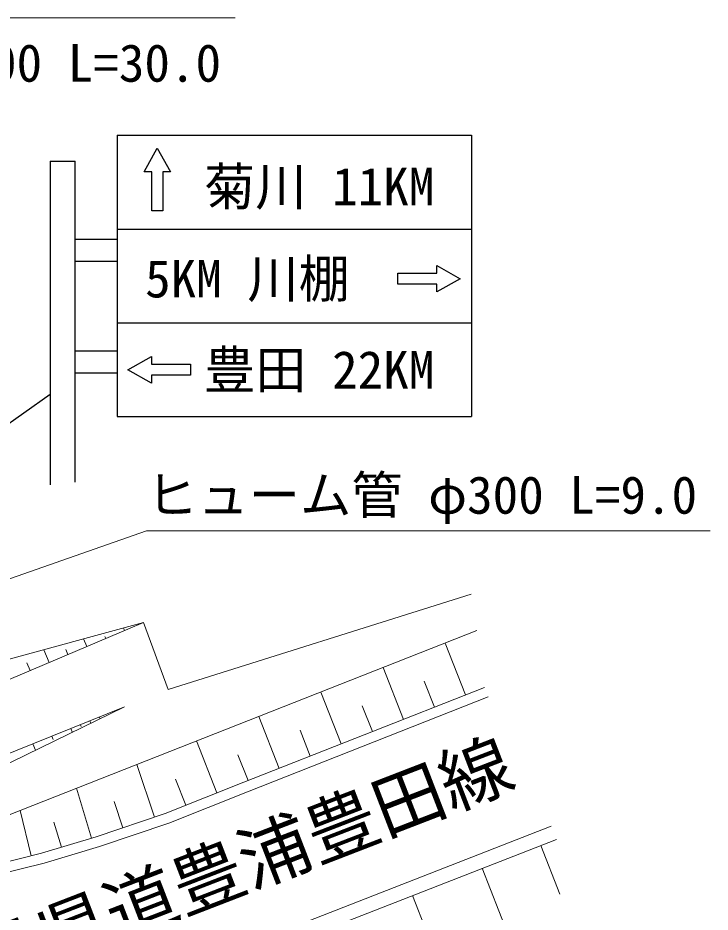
# Model space of a CAD drawing. Units: millimetres, scale not verified. Extents: x 40000 to 680000, y 20000 to 380000.
# Drawn here: x 294734 to 328500, y 290418 to 334000 of the extents above; entities that cross this region are included whole.
import ezdxf
from ezdxf.enums import TextEntityAlignment as Align

# ---------------------------------------------------------------- set-up
doc = ezdxf.new("R2010")
doc.units = ezdxf.units.MM
doc.header["$LTSCALE"] = 1000
doc.layers.add('M-BMK-HTXT', color=7, linetype='Continuous')
for name, color, linetype, lineweight in [('M-STR-HTXT', 7, 'Continuous', 13), ('M-STR-STRC', 7, 'Continuous', 25), ('M-WORK', 1, 'Continuous', 13)]:
    doc.layers.add(name, color=color, linetype=linetype, lineweight=lineweight)
doc.styles.add('ＭＳ ゴシック', font='')
doc.styles.get('ＭＳ ゴシック').set_extended_font_data('MS Gothic')

msp = doc.modelspace()

# ---------------------------------------------------------------- linework, layer by layer
at = {"layer": 'M-STR-HTXT'}
for points in [[(276556, 292908), (281000, 334000), (305338, 334000)], [(276964, 300592), (301000, 309000), (328500, 309000)]]:
    msp.add_lwpolyline(points, dxfattribs=at)
at = {"layer": 'M-STR-STRC'}
for p, q in [((299570, 328280), (299570, 314567)), ((299570, 328280), (316866, 328280)), ((316866, 328280), (316866, 314567)), ((300889, 326505), (301536, 327648)), ((301536, 327648), (302183, 326505)), ((296306, 327021), (297529, 327021)), ((296306, 327021), (296306, 316685)), ((297529, 311369), (297529, 327021)), ((301269, 326505), (300889, 326505)), ((301269, 324601), (301269, 326505)), ((302183, 326505), (301803, 326505)), ((301803, 326505), (301803, 324601)), ((301803, 324601), (301269, 324601)), ((299570, 323709), (316866, 323709)), ((297529, 323213), (299570, 323213)), ((299570, 322125), (297529, 322125)), ((315172, 321556), (315172, 321937)), ((315172, 321937), (316314, 321290)), ((313268, 321556), (315172, 321556)), ((313268, 321023), (313268, 321556)), ((316314, 321290), (315172, 320642)), ((315172, 321023), (313268, 321023)), ((315172, 320642), (315172, 321023)), ((299570, 319138), (316866, 319138)), ((297529, 317773), (299570, 317773)), ((300104, 316850), (301246, 317498)), ((301246, 317498), (301246, 317117)), ((301246, 316203), (300104, 316850)), ((301246, 317117), (303150, 317117)), ((303150, 317117), (303150, 316584)), ((296306, 316685), (296306, 311245)), ((299570, 316685), (297529, 316685)), ((303150, 316584), (301246, 316584)), ((301246, 316584), (301246, 316203)), ((278475, 303079), (296306, 315664)), ((299570, 314567), (316866, 314567))]:
    msp.add_line(p, q, dxfattribs=at)
at = {"layer": 'M-WORK'}
for p, q in [((302062, 301268), (316843, 305917)), ((281264, 296246), (300862, 304534)), ((300862, 304534), (286216, 300533)), ((299941, 304144), (299889, 304268)), ((300862, 304534), (302062, 301268)), ((291222, 293955), (317128, 304135)), ((299020, 303755), (298983, 303843)), ((298099, 303365), (297942, 303736)), ((316564, 301002), (315571, 303523)), ((296257, 302586), (295996, 303205)), ((297178, 302976), (297074, 303223)), ((295336, 302197), (295179, 302568)), ((313539, 299810), (312544, 302334)), ((315051, 300406), (314555, 301667)), ((305759, 296746), (317494, 301368)), ((305942, 296281), (317678, 300903)), ((310510, 298617), (309515, 301143)), ((283401, 293768), (299937, 300415)), ((299937, 300415), (289714, 295445)), ((312024, 299214), (311527, 300476)), ((298714, 299924), (298738, 299865)), ((307479, 297423), (306483, 299952)), ((297786, 299551), (297823, 299459)), ((298250, 299737), (298298, 299619)), ((296395, 298991), (296458, 298834)), ((297322, 299364), (297396, 299180)), ((308994, 298020), (308497, 299283)), ((295467, 298618), (295593, 298304)), ((304445, 296226), (303444, 298758)), ((305962, 296826), (305464, 298090)), ((301398, 295051), (300529, 297612)), ((302926, 295626), (302426, 296891)), ((298321, 294016), (297586, 296456)), ((301920, 295228), (305759, 296746)), ((302092, 294758), (305942, 296281)), ((299861, 294529), (299426, 295810)), ((295387, 293160), (294839, 295376)), ((298561, 294089), (301920, 295228)), ((296857, 293576), (296490, 294796)), ((298713, 293612), (302092, 294758)), ((320744, 294614), (296708, 285237)), ((295884, 293283), (298561, 294089)), ((320999, 293962), (296951, 284580)), ((296016, 292800), (298713, 293612)), ((320235, 293664), (321161, 291291)), ((293279, 292639), (295884, 293283)), ((293377, 292148), (296016, 292800)), ((317388, 292553), (319239, 287808)), ((313982, 291224), (315089, 288386))]:
    msp.add_line(p, q, dxfattribs=at)

# ---------------------------------------------------------------- texts
at = {"layer": 'M-BMK-HTXT', "style": 'ＭＳ ゴシック'}
msp.add_text('一般県道豊浦豊田線', height=2566, rotation=21.119, dxfattribs=at).set_placement((289296, 286449), align=Align.MIDDLE_LEFT)
at = {"layer": 'M-STR-HTXT', "style": 'ＭＳ ゴシック'}
for s, p in [('W=100 H=200 L=30.0', (282201, 331805)), ('ヒューム管 φ300 L=9.0', (301000, 310750))]:
    msp.add_text(s, height=1833, dxfattribs=at).set_placement(p, align=Align.MIDDLE_LEFT)
at = {"layer": 'M-STR-STRC', "style": 'ＭＳ ゴシック'}
for s, p in [('菊川 11KM', (303814, 325784)), ('豊田 22KM', (303814, 316850))]:
    msp.add_text(s, height=1833, dxfattribs=at).set_placement(p, align=Align.MIDDLE_LEFT)
msp.add_text('5KM 川棚', height=1833, dxfattribs=at).set_placement((310927, 321290), align=Align.MIDDLE_RIGHT)

doc.saveas('drawing.dxf')
